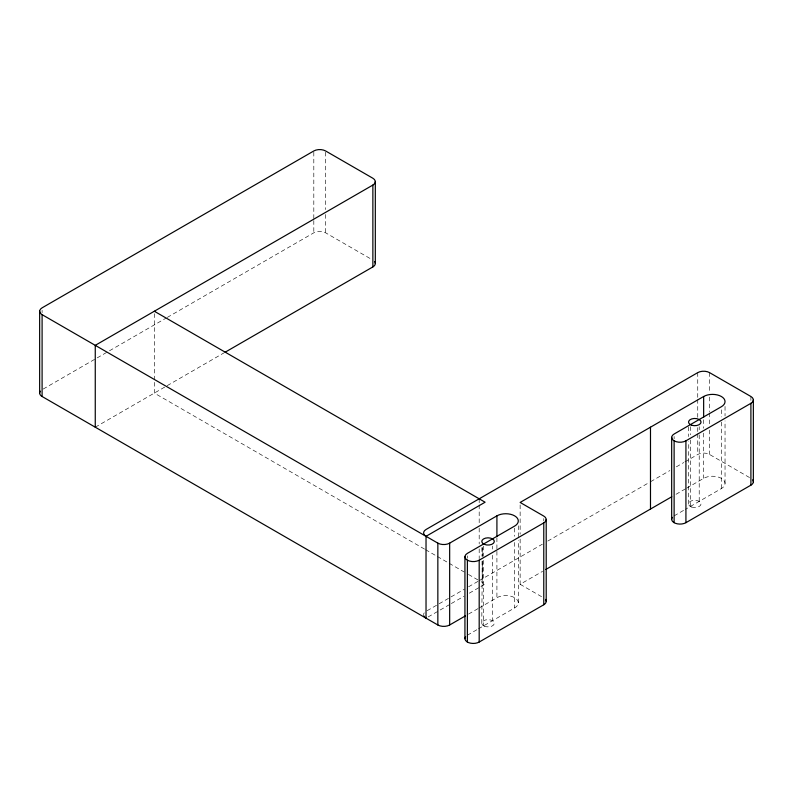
<?xml version="1.0" encoding="UTF-8"?>
<svg xmlns="http://www.w3.org/2000/svg" width="793" height="793" viewBox="0 0 793 793"><rect width="100%" height="100%" fill="white"/><g stroke="black" fill="none" stroke-linecap="round" stroke-linejoin="round"><path stroke-width="0.59" stroke-dasharray="3.96 2.97" d="M481.787 623.278L482.303 561.285M482.303 556.369L482.303 547.785M518.305 602.819L518.305 540.231M725.04 483.462L725.04 420.875M688.522 503.922L688.76 441.443M43.169 389.066L108.423 351.388M109.493 350.774L166.183 318.043M167.254 317.418L313.81 232.815A8.356 4.827 0 0 1 325.616 232.815L371.828 259.489M95.259 427.189L166.114 386.29M167.184 385.666L223.963 352.885M427.1 610.729L464.311 589.249M468.564 586.79L478.129 581.269M479.19 580.654L542.402 544.157M547.755 541.064L649.536 482.313M650.607 481.688L669.887 470.556M676.32 466.849L683.814 462.517M684.884 461.893L697.741 454.478A8.356 4.827 0 0 1 709.557 454.478L749.841 477.733M428.141 616.944L450.295 604.157M451.346 603.552L464.004 596.237M469.278 593.194L479.824 587.107M480.885 586.503L485.098 584.064L481.163 581.784M468.564 614.069L478.01 608.618M479.061 608.013L496.914 597.704A12.529 7.236 0 0 1 514.637 597.704A12.529 7.236 0 0 1 514.637 607.934L478.546 628.77M520.139 539.091L520.139 584.292L542.581 571.337M676.003 494.307L685.578 488.785M686.639 488.171L703.649 478.348A12.529 7.236 0 0 1 721.372 478.348A12.529 7.236 0 0 1 721.372 488.577L685.281 509.413M467.384 635.213L477.535 629.355M674.119 515.856L684.27 509.998M520.139 584.292L541.708 596.752M424.513 549.083L154.328 393.09L154.328 380.878M425.583 549.698L436.309 555.893M437.379 556.508L448.104 562.703M449.175 563.317L464.183 571.991M468.475 574.459L478.12 580.03M688.582 426.921L688.701 436.596M481.866 547.606L481.985 556.24M482.045 561.176L482.303 580.922M750.902 396.5L750.902 401.387M725.04 406.432L725.04 416.057M721.372 409.803L721.372 416.959M721.372 422.074L721.372 488.577M709.557 372.631L709.557 392.178M709.557 397.055L709.557 411.716M709.557 412.945L709.557 425.157M709.557 430.044L709.557 454.478M703.649 419.705L703.649 428.26M703.649 433.147L703.649 478.348M699.218 426.684L699.218 429.747M699.218 434.861L699.218 501.364M697.741 372.631L697.741 398.284M697.741 399.503L697.741 417.822M697.741 427.596L697.741 432.482M697.741 433.712L697.741 454.478M690.356 426.684L690.356 434.861M690.356 439.976L690.356 506.479M674.119 436.457L674.119 438.896M543.77 518.533L543.77 520.971M520.139 504.893L520.139 534.204M518.305 525.789L518.305 539.022M514.637 528.138L514.637 536.316M514.637 542.462L514.637 607.934M496.914 537.842L496.914 550.064M496.914 551.284L496.914 597.704M492.483 546.04L492.483 549.103M492.483 555.249L492.483 620.721M483.621 546.04L483.621 556.27M483.621 560.364L483.621 625.836M482.303 547.685L482.303 556.111M482.303 560.929L482.303 583.797M479.19 498.807L479.19 503.694M479.19 504.913L479.19 523.241M479.19 528.128L479.19 544.008M479.19 548.895L479.19 558.668M467.384 555.814L467.384 558.252M325.616 152.187L325.616 209.6M325.616 214.487L325.616 232.815M313.81 152.187L313.81 219.374M313.81 220.593L313.81 232.815M154.328 313.691L154.328 379.649M42.098 310.281L42.098 312.72M423.591 614.753A8.356 4.827 0 0 1 424.275 612.84M484.374 626.212A6.265 3.618 0 0 0 494.287 623.655A6.265 3.618 0 0 0 485.494 619.977A6.265 3.618 0 0 0 484.374 626.212M691.655 507.054A6.265 3.618 0 0 0 701.052 503.922A6.265 3.618 0 0 0 691.655 500.789A6.265 3.618 0 0 0 691.655 507.054"/><path stroke-width="1.19" d="M39.65 311.243L39.65 393.09M375.317 263.504L375.317 181.656M464.936 638.623L464.936 556.775M546.208 519.494L546.208 601.342M671.671 437.419L671.671 519.266M753.35 481.757L753.35 399.91M465.412 615.893L449.661 624.983A8.356 4.827 0 0 1 437.845 624.983L42.098 396.5L42.098 314.652A8.356 4.827 0 0 1 42.098 307.833L313.81 150.967A8.356 4.827 0 0 1 325.616 150.967L372.869 178.247A8.356 4.827 0 0 1 372.869 185.066L95.259 345.342L95.259 427.189M225.034 352.27L372.869 266.914A8.356 4.827 0 0 0 374.633 261.591M423.759 615.745A8.356 4.827 0 0 0 426.029 618.163L426.029 536.316L485.098 502.217L154.328 311.243M42.098 314.652L437.845 543.136A8.356 4.827 0 0 0 449.661 543.136L496.914 515.856A12.529 7.236 0 0 1 514.637 515.856A12.529 7.236 0 0 1 514.637 526.086L467.384 553.365A8.356 4.827 0 0 0 467.384 560.185L467.384 642.033M674.119 522.676L674.119 440.829A8.356 4.827 0 0 1 674.119 434.009L721.372 406.73A12.529 7.236 0 0 0 721.372 396.5A12.529 7.236 0 0 0 703.649 396.5L520.139 502.445L543.77 516.084A8.356 4.827 0 0 1 543.77 522.904L543.77 604.752L479.19 642.033A8.356 4.827 0 0 1 468.594 642.617A8.356 4.827 0 0 1 465.62 636.71M467.384 560.185A8.356 4.827 0 0 0 479.19 560.185L543.77 522.904M674.119 440.829A8.356 4.827 0 0 0 685.925 440.829L750.902 403.32A8.356 4.827 0 0 0 750.902 396.5L709.557 372.631A8.356 4.827 0 0 0 697.741 372.631L426.029 529.496A8.356 4.827 0 0 0 426.029 536.316M545.782 569.493L671.75 496.765M672.355 517.353A8.356 4.827 0 0 0 675.329 523.261A8.356 4.827 0 0 0 685.925 522.676L750.902 485.167A8.356 4.827 0 0 0 752.666 479.844M750.902 403.32L750.902 485.167M703.649 396.5L703.649 417.267M685.925 440.829L685.925 522.676M650.488 427.189L650.488 509.037M496.914 515.856L496.914 536.623M479.19 560.185L479.19 642.033M449.661 543.136L449.661 624.983M437.845 543.136L437.845 624.983M372.869 185.066L372.869 266.914M545.525 599.429A8.356 4.827 0 0 1 543.77 604.752M42.098 396.5A8.356 4.827 0 0 1 40.334 391.177M484.374 544.365A6.265 3.618 0 0 0 494.287 541.807A6.265 3.618 0 0 0 485.494 538.13A6.265 3.618 0 0 0 484.374 544.365M691.655 425.207A6.265 3.618 0 0 0 701.052 422.074A6.265 3.618 0 0 0 691.655 418.942A6.265 3.618 0 0 0 691.655 425.207"/></g></svg>
